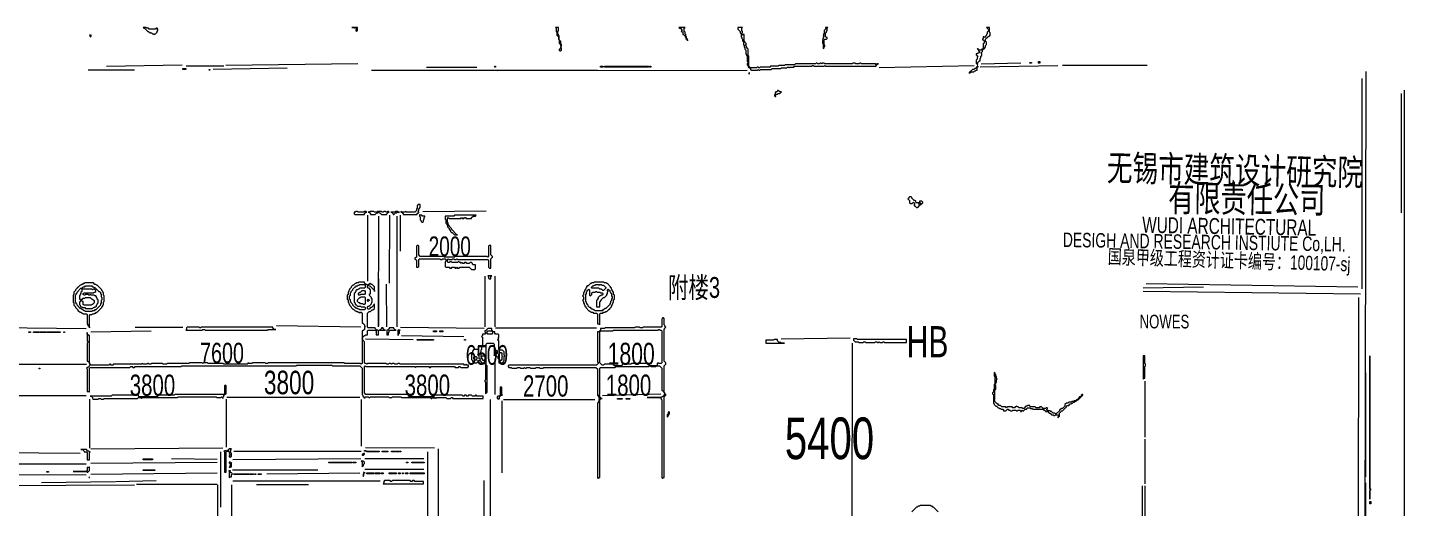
# Model space of a CAD drawing. Extents: x 20 to 3943, y 20 to 2783.
# Drawn here: x 2125 to 3898, y 2164 to 2783 of the extents above; entities that cross this region are included whole.
import ezdxf

# ---------------------------------------------------------------- set-up
doc = ezdxf.new("R2010")
doc.units = 0
for name, color, linetype, lineweight in [('OCR_TEXT', 6, 'Continuous', 0), ('TRACE_CURVE', 6, 'Continuous', 0), ('TRACE_STRAIGHT', 5, 'Continuous', 0), ('TRACE_TEXT_SYMBOL', 6, 'Continuous', 0)]:
    doc.layers.add(name, color=color, linetype=linetype, lineweight=lineweight)
doc.styles.add('wqy-unicode', font='wqy-unicode.lff')

msp = doc.modelspace()

# ---------------------------------------------------------------- linework, layer by layer
at = {"layer": 'TRACE_CURVE', "color": 6}
for points in [[(2552, 2455), (2551, 2454), (2549, 2454), (2548, 2453), (2547, 2453), (2545, 2451), (2544, 2451), (2542, 2449), (2542, 2448), (2540, 2446), (2540, 2445), (2539, 2444), (2539, 2443), (2538, 2442), (2538, 2439), (2537, 2438), (2537, 2433), (2538, 2432), (2538, 2429), (2539, 2428), (2539, 2427), (2540, 2426), (2540, 2425), (2542, 2423), (2542, 2422), (2544, 2420), (2545, 2420), (2547, 2418), (2548, 2418), (2549, 2417), (2550, 2417), (2551, 2416), (2552, 2416), (2553, 2415), (2554, 2416), (2555, 2416), (2556, 2415), (2556, 2402), (2557, 2402), (2559, 2400), (2559, 2398), (2560, 2397), (2559, 2396), (2559, 2394), (2557, 2392), (2556, 2392), (2556, 2350), (2555, 2349), (2554, 2350), (2534, 2350), (2533, 2351), (2435, 2351), (2434, 2350), (2432, 2350), (2431, 2351), (2415, 2351), (2414, 2350), (2410, 2350), (2409, 2351), (2409, 2350), (2408, 2349), (2378, 2349), (2377, 2350), (2358, 2350)], [(2583, 2396), (2581, 2396), (2581, 2395), (2579, 2393), (2578, 2393), (2577, 2392), (2576, 2393), (2575, 2393), (2573, 2395), (2573, 2396), (2564, 2396), (2563, 2397), (2563, 2415), (2565, 2417), (2567, 2417), (2569, 2419), (2570, 2419), (2572, 2421), (2572, 2427), (2571, 2426), (2571, 2425), (2568, 2422), (2567, 2422), (2565, 2420), (2564, 2420), (2563, 2421), (2563, 2423), (2564, 2424), (2565, 2424), (2568, 2427), (2568, 2428), (2569, 2429), (2569, 2433), (2568, 2434), (2568, 2435), (2565, 2438), (2567, 2440), (2567, 2445), (2565, 2447), (2564, 2447), (2563, 2448), (2563, 2450), (2564, 2451), (2565, 2450), (2566, 2450), (2572, 2444), (2572, 2443), (2572, 2449), (2569, 2452), (2568, 2452), (2567, 2453), (2566, 2453), (2565, 2452), (2564, 2452), (2563, 2451), (2562, 2452), (2561, 2452), (2559, 2454), (2559, 2455), (2552, 2455)], [(2559, 2346), (2560, 2347), (2561, 2346), (2624, 2346), (2625, 2345), (2626, 2346), (2642, 2346), (2643, 2345), (2644, 2345), (2645, 2346), (2675, 2346), (2676, 2345), (2680, 2345), (2681, 2346), (2682, 2346), (2683, 2345), (2692, 2345), (2693, 2346), (2693, 2348), (2691, 2348), (2690, 2349), (2689, 2348), (2688, 2348), (2687, 2349), (2605, 2349), (2604, 2350), (2602, 2350), (2601, 2349), (2598, 2349), (2597, 2350), (2595, 2350), (2594, 2349), (2593, 2350), (2591, 2350), (2590, 2349), (2588, 2349), (2587, 2350), (2563, 2350), (2562, 2349), (2561, 2350), (2560, 2350), (2559, 2351), (2559, 2378), (2557, 2380), (2557, 2381), (2556, 2382), (2557, 2383), (2557, 2384), (2559, 2386), (2560, 2386), (2561, 2387), (2563, 2387), (2563, 2392), (2564, 2393), (2573, 2393), (2574, 2392), (2574, 2387), (2577, 2387), (2577, 2392), (2578, 2393), (2586, 2393), (2585, 2393), (2583, 2395), (2583, 2396)], [(2943, 2409), (2943, 2408), (2942, 2407), (2942, 2398), (2941, 2397), (2918, 2397), (2917, 2396), (2914, 2396), (2913, 2397), (2908, 2397), (2907, 2396), (2869, 2396), (2868, 2395), (2863, 2395), (2863, 2393), (2861, 2391), (2859, 2391), (2859, 2352), (2860, 2351), (2860, 2350), (2858, 2348), (2745, 2348), (2744, 2347), (2744, 2346), (2745, 2345), (2748, 2345), (2749, 2344), (2755, 2344), (2756, 2345), (2759, 2345), (2760, 2344), (2764, 2344), (2765, 2345), (2766, 2344), (2767, 2344), (2768, 2345), (2772, 2345), (2773, 2344), (2779, 2344), (2780, 2345), (2784, 2345), (2785, 2344), (2789, 2344), (2790, 2345), (2857, 2345), (2859, 2343), (2859, 2309), (2861, 2307), (2861, 2305), (2862, 2304), (2861, 2303), (2861, 2301), (2859, 2299), (2859, 2203), (2860, 2202), (2861, 2203), (2862, 2203), (2862, 2303), (2864, 2305), (2865, 2305), (2864, 2305), (2862, 2307), (2862, 2308), (2861, 2309)], [(2861, 2309), (2862, 2310), (2862, 2344), (2863, 2345), (2882, 2345), (2883, 2346), (2925, 2346), (2926, 2347), (2927, 2347), (2928, 2346), (2934, 2346), (2935, 2347), (2939, 2347), (2942, 2344), (2942, 2315), (2943, 2315), (2945, 2313), (2945, 2312), (2946, 2311), (2945, 2310), (2945, 2309), (2943, 2307), (2942, 2307), (2941, 2306), (2923, 2306), (2940, 2306), (2941, 2305), (2941, 2304), (2942, 2303), (2942, 2203), (2943, 2202), (2944, 2203), (2945, 2203), (2945, 2307), (2947, 2309), (2947, 2310), (2945, 2312), (2945, 2347), (2947, 2349), (2947, 2351), (2945, 2353), (2945, 2394), (2946, 2395), (2946, 2396), (2947, 2397), (2946, 2398), (2946, 2399), (2945, 2400), (2945, 2408), (2944, 2409), (2943, 2409)], [(2358, 2350), (2357, 2351), (2352, 2351), (2351, 2350), (2350, 2351), (2334, 2351), (2333, 2350), (2305, 2350), (2304, 2349), (2300, 2349), (2299, 2350), (2285, 2350), (2284, 2349), (2282, 2349), (2281, 2350), (2280, 2350), (2279, 2349), (2274, 2349), (2273, 2350), (2272, 2349), (2236, 2349), (2235, 2348), (2233, 2348), (2232, 2349), (2231, 2349), (2230, 2348), (2207, 2348), (2205, 2350), (2205, 2386), (2204, 2386), (2202, 2388), (2202, 2390), (2202, 2379), (2203, 2378), (2203, 2377), (2202, 2376), (2202, 2353), (2203, 2353), (2205, 2351), (2205, 2350), (2206, 2349), (2205, 2348), (2205, 2347), (2203, 2345), (2202, 2345), (2201, 2344), (2202, 2343), (2202, 2314), (2204, 2314), (2205, 2313), (2205, 2344), (2206, 2345), (2257, 2345), (2258, 2346), (2260, 2346), (2261, 2345), (2263, 2345), (2264, 2346), (2323, 2346), (2324, 2347), (2471, 2347), (2472, 2348), (2517, 2348), (2518, 2347)], [(2518, 2347), (2553, 2347), (2556, 2344), (2556, 2310), (2557, 2309), (2557, 2308), (2559, 2306), (2559, 2305), (2559, 2306), (2560, 2307), (2564, 2307), (2565, 2306), (2566, 2306), (2567, 2307), (2571, 2307), (2572, 2306), (2573, 2307), (2590, 2307), (2591, 2306), (2594, 2306), (2595, 2307), (2606, 2307), (2607, 2306), (2644, 2306), (2645, 2305), (2646, 2305), (2647, 2306), (2648, 2306), (2649, 2305), (2650, 2306), (2651, 2305), (2652, 2306), (2664, 2306), (2665, 2305), (2670, 2305), (2671, 2306), (2672, 2306), (2673, 2305), (2712, 2305), (2712, 2308), (2704, 2308), (2703, 2309), (2702, 2309), (2701, 2308), (2698, 2308), (2697, 2309), (2693, 2309), (2692, 2308), (2691, 2308), (2690, 2309), (2688, 2309), (2687, 2308), (2686, 2308), (2685, 2309), (2649, 2309), (2649, 2308), (2648, 2307), (2617, 2307), (2616, 2308), (2616, 2309), (2615, 2310), (2561, 2310), (2559, 2312), (2559, 2346)]]:
    msp.add_lwpolyline(points, dxfattribs=at)
for points in [[(2552, 2451), (2553, 2452), (2559, 2452), (2560, 2451), (2560, 2448), (2559, 2447), (2553, 2447), (2552, 2446), (2551, 2446), (2550, 2445), (2549, 2445), (2548, 2444), (2548, 2443), (2547, 2442), (2547, 2441), (2546, 2440), (2546, 2429), (2547, 2428), (2547, 2426), (2548, 2426), (2550, 2424), (2554, 2424), (2555, 2423), (2559, 2423), (2560, 2422), (2560, 2420), (2559, 2419), (2553, 2419), (2552, 2420), (2551, 2420), (2550, 2421), (2549, 2421), (2548, 2422), (2547, 2422), (2544, 2425), (2544, 2426), (2542, 2428), (2542, 2429), (2541, 2430), (2541, 2432), (2540, 2433), (2540, 2437), (2541, 2438), (2541, 2441), (2542, 2442), (2542, 2443), (2544, 2445), (2544, 2446), (2547, 2449), (2548, 2449), (2549, 2450), (2550, 2450), (2551, 2451)], [(2554, 2435), (2555, 2436), (2559, 2436), (2560, 2435), (2560, 2427), (2559, 2426), (2558, 2426), (2557, 2427), (2554, 2427), (2553, 2428), (2552, 2428), (2550, 2430), (2550, 2432), (2553, 2435)], [(2556, 2444), (2559, 2444), (2560, 2443), (2560, 2440), (2559, 2439), (2554, 2439), (2553, 2438), (2552, 2438), (2551, 2439), (2552, 2440), (2552, 2441), (2553, 2442), (2554, 2442)], [(2563, 2432), (2564, 2433), (2565, 2432), (2565, 2431), (2564, 2430), (2563, 2431)], [(2937, 2393), (2938, 2394), (2939, 2394), (2940, 2393), (2941, 2393), (2942, 2392), (2942, 2351), (2941, 2350), (2938, 2350), (2937, 2351), (2936, 2350), (2936, 2348), (2935, 2347), (2926, 2347), (2925, 2348), (2925, 2350), (2903, 2350), (2902, 2349), (2891, 2349), (2891, 2348), (2890, 2347), (2881, 2347), (2880, 2348), (2880, 2349), (2868, 2349), (2867, 2348), (2865, 2348), (2862, 2351), (2862, 2391), (2863, 2392), (2879, 2392), (2880, 2393)], [(3854, 2360), (3854, 2175), (3854, 2186), (3855, 2187), (3855, 2188), (3854, 2189)]]:
    msp.add_lwpolyline(points, close=True, dxfattribs=at)
at = {"layer": 'TRACE_STRAIGHT', "color": 5}
for p, q in [((2226.838, 2733.316), (2324.395, 2734.984)), ((2329.362, 2733.828), (2378.132, 2733.542)), ((2364.363, 2729.362), (2459.379, 2730.873)), ((2380.614, 2734.48), (2550.602, 2736.658)), ((2639, 2732), (2704, 2732)), ((3221.843, 2731.511), (3344.394, 2733.927)), ((3351.874, 2732.434), (3451.87, 2733.969)), ((3353.087, 2736.234), (3404.437, 2737.663)), ((3458.124, 2734.36), (3566.875, 2734.413)), ((2203.125, 2728.637), (2263.125, 2728.61)), ((2568, 2728), (2859, 2728)), ((2730.625, 2727.791), (3051.875, 2727.86)), ((3843.322, 2717.375), (3843.353, 2446.125)), ((3845.185, 856.123), (3848.984, 2726.126)), ((3894, 2698), (3894, 2544)), ((3898.248, 2074.874), (3898.383, 2702.375)), ((3898, 2607), (3898, 2379)), ((2563.304, 2456.125), (2563.318, 2541.125)), ((2577.358, 2397.375), (2577.383, 2539.875)), ((2591.138, 2453.615), (2591.628, 2541.119)), ((2601.162, 2397.376), (2601.356, 2539.877)), ((2605.276, 2494.871), (2605.492, 2541.12)), ((2634.333, 2545.793), (2715.648, 2546.803)), ((2577, 2459), (2577, 2398)), ((2587.131, 2452.381), (2587.348, 2397.372)), ((2714.249, 2462.375), (2714.252, 2397.375)), ((2727.369, 2397.375), (2727.387, 2462.376)), ((3561.85, 2447.7), (3639.39, 2448.909)), ((3565.633, 2452.905), (3838.131, 2449.014)), ((3561.869, 2443.137), (3841.876, 2439.959)), ((3839.275, 1813.625), (3839.423, 2434.875)), ((2085.588, 2396.57), (2200.644, 2395.288)), ((2264, 2397), (2325, 2397)), ((2445.629, 2398.889), (2554.41, 2397.32)), ((2605.634, 2396.885), (2713.134, 2395.597)), ((2728, 2396), (2858, 2396)), ((2206.862, 2390.704), (2284.402, 2391.935)), ((2560.598, 2381.757), (2621.872, 2380.883)), ((2606.851, 2385.969), (2686.892, 2384.606)), ((3095.58, 2381.689), (3184.403, 2382.994)), ((3187.285, 2132.374), (3187.415, 2376.125)), ((2108, 2349), (2201, 2349)), ((2727.323, 2309.871), (2727.43, 2356.124)), ((3564.575, 2254.874), (3564.643, 2327.377)), ((3848, 2338), (3848, 2204)), ((2101.875, 2308.635), (2200.625, 2308.608)), ((2381.875, 2306.514), (2553.125, 2306.571)), ((2865.59, 2308.699), (2940.603, 2310.697)), ((2205, 2304), (2205, 2241)), ((2381, 2304), (2381, 2242)), ((2555.316, 2243.623), (2555.445, 2303.628)), ((2721.342, 2146.125), (2721.342, 2303.625)), ((2736, 2302), (2736, 2209)), ((2738.124, 2303.709), (2855.625, 2303.673)), ((3564.415, 2194.871), (3564.574, 2252.381)), ((2073.109, 2235.37), (2193.131, 2234.422)), ((2206.865, 2239.862), (2376.865, 2241.159)), ((2374.3, 2164.875), (2374.3, 2236.125)), ((2391, 2237), (2555, 2237)), ((2560.622, 2241.756), (2649.383, 2241.273)), ((2640.443, 2236.125), (2640.461, 2117.375)), ((2654.373, 2114.874), (2654.429, 2239.876)), ((2089.374, 2220.633), (2200.627, 2220.751)), ((2206.871, 2221.583), (2369.381, 2222.898)), ((2310.607, 2227.765), (2369.409, 2226.571)), ((2389.364, 2226.314), (2554.373, 2227.594)), ((2559.375, 2227.561), (2635.625, 2227.548)), ((2073.12, 2206.778), (2200.623, 2206.463)), ((2206.874, 2207.509), (2369.383, 2208.993)), ((2239, 2198), (2291, 2199)), ((2389, 2213), (2499, 2213)), ((2433.137, 2207.602), (2553.135, 2208.975)), ((2559.375, 2213.618), (2635.625, 2213.618)), ((2713, 2199), (2713, 2145)), ((2073.131, 2192.502), (2263.132, 2193.526)), ((2143.135, 2196.664), (2238.151, 2197.967)), ((2265.625, 2194.678), (2369.375, 2194.698)), ((2370.182, 2122.372), (2370.46, 2193.63)), ((2388.306, 2122.374), (2388.358, 2193.625)), ((2389.375, 2198.593), (2579.375, 2198.681)), ((2420, 2194), (2487, 2194)), ((3561.171, 2023.625), (3561.194, 2192.375)), ((3564.532, 2111.123), (3564.668, 2192.379)), ((3848, 2196), (3848, 2031))]:
    msp.add_line(p, q, dxfattribs=at)
at = {"layer": 'TRACE_TEXT_SYMBOL', "color": 6}
for points in [[(2205, 2773), (2206, 2772), (2206, 2771), (2207, 2772), (2207, 2773)], [(2274, 2783), (2275, 2782), (2276, 2782), (2280, 2778), (2281, 2778), (2283, 2776), (2285, 2776), (2286, 2775), (2287, 2775), (2288, 2774), (2289, 2775), (2290, 2775), (2292, 2777), (2292, 2778), (2293, 2779), (2293, 2781), (2292, 2782), (2291, 2782), (2290, 2781), (2282, 2781), (2281, 2782), (2279, 2782), (2278, 2783)], [(2543, 2783), (2546, 2783), (2547, 2782), (2548, 2783), (2549, 2782), (2549, 2781), (2548, 2780), (2548, 2779), (2549, 2778), (2550, 2779), (2550, 2783)], [(2805, 2783), (2806, 2782), (2806, 2778), (2807, 2777), (2807, 2773), (2809, 2771), (2809, 2768), (2810, 2767), (2810, 2763), (2811, 2762), (2811, 2761), (2812, 2760), (2812, 2756), (2811, 2755), (2810, 2755), (2810, 2754), (2811, 2753), (2812, 2753), (2813, 2754), (2813, 2756), (2812, 2757), (2812, 2758), (2813, 2759), (2813, 2761), (2812, 2762), (2812, 2765), (2810, 2767), (2810, 2772), (2809, 2773), (2809, 2774), (2808, 2775), (2808, 2778), (2809, 2779), (2809, 2783)], [(2964, 2783), (2965, 2782), (2966, 2782), (2968, 2780), (2968, 2779), (2967, 2778), (2968, 2778), (2969, 2777), (2969, 2774), (2970, 2774), (2972, 2772), (2972, 2771), (2973, 2770), (2973, 2769), (2975, 2767), (2975, 2766), (2975, 2768), (2974, 2769), (2974, 2771), (2973, 2772), (2973, 2774), (2972, 2775), (2972, 2777), (2971, 2778), (2971, 2782), (2972, 2783)], [(3153, 2783), (3153, 2781), (3151, 2779), (3151, 2775), (3150, 2774), (3151, 2773), (3150, 2772), (3151, 2771), (3150, 2770), (3150, 2769), (3149, 2768), (3150, 2767), (3149, 2766), (3149, 2763), (3150, 2762), (3150, 2756), (3151, 2757), (3151, 2758), (3152, 2759), (3152, 2760), (3151, 2761), (3151, 2767), (3152, 2768), (3154, 2768), (3155, 2769), (3155, 2770), (3154, 2770), (3153, 2771), (3153, 2776), (3154, 2777), (3154, 2778), (3155, 2779), (3155, 2782), (3156, 2783)], [(2727, 2733), (2728, 2733), (2728, 2732), (2727, 2732)], [(2863, 2733), (2866, 2733), (2866, 2732), (2863, 2732)], [(2868, 2733), (2925, 2733), (2925, 2732), (2868, 2732)], [(2926, 2733), (2928, 2733), (2928, 2732), (2926, 2732)], [(3347, 2731), (3346, 2730), (3345, 2730), (3344, 2729), (3342, 2729), (3338, 2725), (3338, 2724), (3339, 2725), (3340, 2725), (3341, 2726), (3344, 2726), (3345, 2727), (3346, 2727), (3347, 2728), (3348, 2728), (3348, 2731)], [(3348, 2733), (3349, 2733), (3349, 2732), (3348, 2732)], [(3416, 2738), (3418, 2738), (3418, 2737), (3416, 2737)], [(3427, 2739), (3429, 2739), (3429, 2737), (3427, 2737)], [(2325, 2730), (2329, 2730), (2329, 2729), (2325, 2729)], [(2359, 2729), (2360, 2729), (2360, 2728), (2359, 2728)], [(3055, 2725), (3054, 2724), (3054, 2723), (3055, 2724)], [(3091, 2702), (3091, 2701), (3090, 2700), (3089, 2700), (3088, 2699), (3088, 2697), (3087, 2696), (3087, 2695), (3088, 2694), (3089, 2694), (3089, 2695), (3088, 2696), (3089, 2697), (3091, 2697), (3092, 2698), (3094, 2698), (3096, 2700), (3094, 2700), (3092, 2702)], [(2628, 2555), (2628, 2554), (2627, 2553), (2627, 2550), (2626, 2549), (2626, 2547), (2624, 2545), (2613, 2545), (2612, 2546), (2611, 2545), (2607, 2545), (2606, 2546), (2606, 2545), (2607, 2545), (2609, 2543), (2609, 2542), (2627, 2542), (2627, 2543), (2628, 2544), (2629, 2544), (2629, 2545), (2628, 2546), (2629, 2547), (2629, 2549), (2631, 2551), (2631, 2555)], [(3261, 2565), (3260, 2564), (3260, 2563), (3259, 2562), (3261, 2560), (3261, 2557), (3262, 2556), (3264, 2556), (3266, 2558), (3268, 2556), (3267, 2555), (3267, 2553), (3268, 2553), (3270, 2551), (3271, 2551), (3272, 2552), (3273, 2552), (3273, 2553), (3275, 2555), (3276, 2555), (3278, 2557), (3278, 2558), (3277, 2559), (3274, 2559), (3274, 2558), (3273, 2557), (3270, 2557), (3269, 2558), (3269, 2559), (3268, 2560), (3267, 2560), (3264, 2563), (3264, 2564), (3263, 2565)], [(3273, 2557), (3274, 2558), (3275, 2557), (3275, 2556), (3274, 2555), (3273, 2556)], [(2548, 2546), (2547, 2545), (2546, 2545), (2546, 2543), (2547, 2542), (2559, 2542), (2559, 2543), (2561, 2545), (2562, 2545), (2561, 2546), (2559, 2546), (2558, 2545), (2551, 2545), (2550, 2546)], [(2566, 2546), (2565, 2545), (2564, 2545), (2565, 2545), (2567, 2543), (2567, 2542), (2573, 2542), (2575, 2544), (2576, 2544), (2577, 2545), (2578, 2544), (2579, 2544), (2581, 2542), (2588, 2542), (2588, 2543), (2590, 2545), (2591, 2545), (2590, 2546), (2589, 2546), (2588, 2545), (2587, 2545), (2586, 2546), (2584, 2546), (2583, 2545), (2582, 2545), (2581, 2546), (2576, 2546), (2575, 2545), (2572, 2545), (2571, 2546)], [(2599, 2546), (2598, 2545), (2593, 2545), (2594, 2545), (2596, 2543), (2596, 2542), (2597, 2542), (2599, 2544), (2600, 2544), (2601, 2545), (2602, 2544), (2603, 2545), (2604, 2545), (2603, 2545), (2602, 2546)], [(2630, 2542), (2630, 2540), (2631, 2539), (2631, 2535), (2632, 2534), (2632, 2533), (2633, 2532), (2634, 2532), (2635, 2533), (2635, 2535), (2636, 2536), (2636, 2538), (2637, 2539), (2637, 2540), (2634, 2540), (2633, 2541), (2631, 2541)], [(2675, 2541), (2674, 2540), (2663, 2540), (2663, 2536), (2664, 2535), (2664, 2531), (2665, 2530), (2665, 2529), (2666, 2528), (2666, 2526), (2668, 2524), (2668, 2523), (2670, 2521), (2670, 2520), (2671, 2519), (2672, 2519), (2675, 2516), (2679, 2516), (2678, 2516), (2671, 2523), (2671, 2524), (2668, 2527), (2668, 2528), (2667, 2529), (2667, 2531), (2666, 2532), (2666, 2537), (2667, 2538), (2668, 2537), (2683, 2537), (2684, 2538), (2685, 2537), (2687, 2537), (2688, 2538), (2689, 2538), (2690, 2537), (2697, 2537), (2697, 2538), (2699, 2540), (2702, 2540), (2703, 2541)], [(2199, 2454), (2198, 2453), (2197, 2453), (2196, 2452), (2195, 2452), (2194, 2451), (2193, 2451), (2190, 2448), (2189, 2448), (2189, 2447), (2187, 2445), (2187, 2444), (2185, 2442), (2185, 2439), (2184, 2438), (2184, 2429), (2185, 2428), (2185, 2425), (2187, 2423), (2187, 2422), (2190, 2419), (2190, 2418), (2191, 2418), (2193, 2416), (2194, 2416), (2195, 2415), (2196, 2415), (2197, 2414), (2201, 2414), (2202, 2413), (2202, 2401), (2203, 2400), (2203, 2399), (2205, 2397), (2205, 2396), (2205, 2412), (2206, 2413), (2208, 2413), (2209, 2414), (2211, 2414), (2212, 2415), (2213, 2415), (2214, 2416), (2215, 2416), (2221, 2422), (2221, 2423), (2222, 2424), (2222, 2425), (2223, 2426), (2223, 2429), (2224, 2430), (2224, 2437), (2223, 2438), (2223, 2441), (2222, 2442), (2222, 2443), (2221, 2444), (2221, 2445), (2215, 2451), (2214, 2451), (2213, 2452), (2212, 2452), (2210, 2454)], [(2718, 2463), (2719, 2462), (2719, 2460), (2720, 2459), (2722, 2459), (2722, 2462), (2723, 2463)], [(2856, 2451), (2857, 2452), (2860, 2452), (2861, 2451), (2862, 2452), (2864, 2452), (2865, 2451), (2867, 2451), (2870, 2448), (2870, 2447), (2867, 2444), (2866, 2444), (2864, 2446), (2862, 2446), (2861, 2447), (2852, 2447), (2851, 2448), (2853, 2450), (2854, 2450), (2855, 2451)], [(2199, 2434), (2200, 2435), (2206, 2435), (2208, 2433), (2209, 2433), (2211, 2431), (2211, 2428), (2209, 2426), (2208, 2426), (2207, 2425), (2198, 2425), (2197, 2426), (2197, 2430), (2196, 2430), (2194, 2432), (2195, 2433), (2196, 2433), (2197, 2434)], [(2331, 2397), (2330, 2396), (2330, 2394), (2329, 2393), (2350, 2393), (2351, 2394), (2353, 2394), (2354, 2393), (2434, 2393), (2435, 2394), (2445, 2394), (2443, 2394), (2441, 2396), (2441, 2397), (2349, 2397), (2348, 2396), (2347, 2396), (2346, 2397)], [(2591, 2396), (2591, 2395), (2589, 2393), (2588, 2393), (2588, 2387), (2590, 2387), (2590, 2390), (2591, 2391), (2591, 2392), (2592, 2393), (2600, 2393), (2599, 2393), (2597, 2395), (2597, 2396)], [(2127, 2391), (2129, 2391), (2129, 2390), (2127, 2390)], [(2133, 2391), (2140, 2391), (2140, 2390), (2133, 2390)], [(2141, 2391), (2149, 2391), (2149, 2390), (2141, 2390)], [(2150, 2391), (2167, 2391), (2167, 2390), (2150, 2390)], [(2172, 2391), (2173, 2391), (2173, 2390), (2172, 2390)], [(2602, 2393), (2602, 2386), (2603, 2387), (2603, 2388), (2604, 2389), (2604, 2392), (2605, 2393)], [(2627, 2381), (2648, 2381), (2648, 2380), (2627, 2380)], [(2648, 2392), (2652, 2392), (2652, 2391), (2648, 2391)], [(2656, 2392), (2660, 2392), (2660, 2391), (2656, 2391)], [(2688, 2381), (2689, 2381), (2689, 2380), (2688, 2380)], [(2717, 2391), (2718, 2392), (2723, 2392), (2724, 2391), (2724, 2389), (2723, 2388), (2718, 2388), (2717, 2389)], [(3087, 2381), (3086, 2380), (3076, 2380), (3076, 2376), (3100, 2376), (3096, 2376), (3095, 2377), (3093, 2377), (3091, 2379), (3091, 2381)], [(3189, 2382), (3189, 2380), (3191, 2378), (3195, 2378), (3196, 2377), (3201, 2377), (3202, 2378), (3204, 2378), (3205, 2377), (3216, 2377), (3217, 2378), (3219, 2378), (3220, 2377), (3221, 2377), (3222, 2378), (3223, 2377), (3226, 2377), (3227, 2378), (3228, 2378), (3229, 2377), (3257, 2377), (3257, 2381), (3194, 2381), (3193, 2382)], [(2700, 2358), (2701, 2359), (2703, 2359), (2704, 2358), (2704, 2356), (2702, 2354), (2700, 2356)], [(2710, 2359), (2711, 2360), (2714, 2360), (2715, 2359), (2715, 2356), (2713, 2354), (2712, 2354), (2711, 2355), (2711, 2356), (2710, 2357)], [(2728, 2366), (2729, 2367), (2730, 2366), (2730, 2363), (2729, 2362), (2728, 2363)], [(2733, 2363), (2734, 2364), (2735, 2364), (2736, 2363), (2736, 2360), (2737, 2359), (2736, 2358), (2736, 2355), (2735, 2354), (2734, 2354), (2733, 2355), (2733, 2358), (2732, 2359), (2732, 2360), (2733, 2361)], [(3562, 2360), (3562, 2330), (3563, 2331), (3564, 2331), (3564, 2346), (3565, 2347), (3565, 2349), (3564, 2350), (3564, 2360)], [(2140, 2344), (2141, 2344), (2141, 2343), (2140, 2343)], [(2380, 2322), (2379, 2321), (2379, 2311), (2378, 2310), (2315, 2310), (2314, 2309), (2293, 2309), (2293, 2308), (2292, 2307), (2269, 2307), (2268, 2308), (2268, 2309), (2234, 2309), (2233, 2308), (2206, 2308), (2207, 2308), (2209, 2306), (2209, 2305), (2210, 2304), (2216, 2304), (2217, 2305), (2219, 2305), (2220, 2304), (2223, 2304), (2224, 2305), (2267, 2305), (2268, 2306), (2271, 2306), (2272, 2305), (2273, 2306), (2318, 2306), (2319, 2307), (2368, 2307), (2369, 2306), (2374, 2306), (2375, 2307), (2377, 2305), (2377, 2307), (2378, 2308), (2378, 2309), (2380, 2311), (2381, 2311), (2381, 2321)], [(2735, 2320), (2734, 2319), (2734, 2309), (2733, 2308), (2731, 2308), (2730, 2307), (2730, 2305), (2731, 2305), (2732, 2304), (2733, 2305), (2733, 2307), (2735, 2309), (2737, 2309), (2736, 2310), (2736, 2319)], [(2885, 2305), (2891, 2305), (2891, 2304), (2885, 2304)], [(2896, 2305), (2901, 2305), (2901, 2304), (2896, 2304)], [(2951, 2288), (2950, 2287), (2950, 2285), (2949, 2284), (2949, 2281), (2950, 2282), (2950, 2283), (2952, 2285), (2952, 2287)], [(2194, 2239), (2196, 2239), (2198, 2237), (2198, 2236), (2201, 2236), (2202, 2235), (2202, 2226), (2205, 2226), (2205, 2235), (2206, 2236), (2205, 2236), (2204, 2237), (2203, 2237), (2201, 2239)], [(2385, 2240), (2383, 2238), (2382, 2238), (2381, 2237), (2380, 2238), (2379, 2237), (2378, 2237), (2379, 2236), (2379, 2210), (2381, 2210), (2381, 2236), (2382, 2237), (2384, 2237), (2385, 2236), (2385, 2234), (2386, 2233), (2386, 2232), (2385, 2231), (2385, 2230), (2386, 2229), (2387, 2230), (2388, 2230), (2388, 2234), (2387, 2235), (2387, 2236), (2386, 2237), (2387, 2238), (2387, 2239), (2388, 2240)], [(2559, 2238), (2561, 2238), (2561, 2237), (2559, 2237)], [(2562, 2237), (2578, 2237), (2578, 2236), (2562, 2236)], [(2582, 2237), (2589, 2237), (2589, 2236), (2582, 2236)], [(2594, 2237), (2598, 2237), (2598, 2236), (2594, 2236)], [(2599, 2237), (2604, 2237), (2604, 2236), (2599, 2236)], [(2605, 2237), (2606, 2237), (2606, 2236), (2605, 2236)], [(2205, 2217), (2204, 2216), (2202, 2216), (2202, 2212), (2201, 2211), (2184, 2211), (2201, 2211), (2202, 2210), (2203, 2210), (2205, 2212)], [(2274, 2227), (2286, 2227), (2286, 2226), (2274, 2226)], [(2385, 2223), (2385, 2222), (2386, 2221), (2386, 2218), (2385, 2217), (2386, 2216), (2387, 2217), (2388, 2217), (2388, 2222), (2387, 2222), (2386, 2223)], [(2513, 2223), (2543, 2223), (2543, 2222), (2513, 2222)], [(2544, 2223), (2548, 2223), (2548, 2222), (2544, 2222)], [(2555, 2224), (2556, 2223), (2556, 2217), (2557, 2218), (2558, 2218), (2558, 2220), (2559, 2221), (2559, 2223), (2558, 2224)], [(2558, 2234), (2557, 2233), (2556, 2233), (2556, 2232), (2558, 2232), (2559, 2233), (2559, 2234)], [(2613, 2223), (2615, 2223), (2615, 2222), (2613, 2222)], [(2620, 2223), (2636, 2223), (2636, 2222), (2620, 2222)], [(2150, 2211), (2152, 2211), (2152, 2210), (2150, 2210)], [(2205, 2204), (2204, 2203), (2205, 2203)], [(2274, 2213), (2289, 2213), (2289, 2212), (2274, 2212)], [(2385, 2212), (2386, 2212), (2386, 2211), (2385, 2211)], [(2386, 2210), (2385, 2209), (2385, 2203), (2386, 2204), (2388, 2204), (2388, 2207), (2389, 2208), (2388, 2209), (2387, 2209)], [(2391, 2208), (2411, 2208), (2411, 2207), (2391, 2207)], [(2412, 2208), (2416, 2208), (2416, 2207), (2412, 2207)], [(2418, 2208), (2419, 2208), (2419, 2207), (2418, 2207)], [(2422, 2208), (2426, 2208), (2426, 2207), (2422, 2207)], [(2558, 2210), (2559, 2209), (2558, 2208), (2558, 2206), (2557, 2205), (2558, 2205), (2558, 2208), (2559, 2209), (2560, 2209), (2559, 2209)], [(2562, 2209), (2571, 2209), (2571, 2208), (2562, 2208)], [(2573, 2209), (2579, 2209), (2579, 2208), (2573, 2208)], [(2581, 2209), (2583, 2209), (2583, 2208), (2581, 2208)], [(2585, 2199), (2584, 2198), (2584, 2196), (2583, 2195), (2635, 2195), (2635, 2198), (2624, 2198), (2623, 2199), (2621, 2199), (2620, 2198), (2619, 2198), (2618, 2199), (2595, 2199), (2594, 2198), (2593, 2198), (2592, 2199)], [(2591, 2209), (2596, 2209), (2596, 2208), (2591, 2208)], [(2597, 2209), (2600, 2209), (2600, 2208), (2597, 2208)], [(2603, 2209), (2605, 2209), (2605, 2208), (2603, 2208)], [(2608, 2209), (2609, 2209), (2609, 2208), (2608, 2208)], [(2612, 2209), (2615, 2209), (2615, 2208), (2612, 2208)], [(2618, 2209), (2636, 2209), (2636, 2208), (2618, 2208)], [(3854, 2172), (3855, 2172), (3855, 2169), (3854, 2169)]]:
    msp.add_lwpolyline(points, close=True, dxfattribs=at)
for points in [[(3040, 2783), (3040, 2781), (3043, 2778), (3043, 2776), (3044, 2775), (3044, 2771), (3045, 2770), (3045, 2769), (3046, 2768), (3046, 2766), (3047, 2765), (3047, 2761), (3048, 2760), (3048, 2758), (3049, 2757), (3049, 2755), (3050, 2754), (3050, 2749), (3051, 2748), (3051, 2747), (3052, 2746), (3052, 2739), (3053, 2738), (3053, 2737), (3052, 2736), (3052, 2735), (3053, 2734), (3053, 2732), (3054, 2732), (3056, 2730), (3056, 2729), (3057, 2728), (3065, 2728), (3066, 2729), (3067, 2728), (3068, 2728), (3069, 2729), (3083, 2729), (3084, 2730), (3095, 2730), (3096, 2731), (3103, 2731), (3104, 2732), (3105, 2732), (3106, 2731), (3107, 2732), (3112, 2732), (3113, 2733), (3135, 2733), (3136, 2734), (3137, 2734), (3138, 2733), (3151, 2733), (3152, 2734), (3153, 2733), (3218, 2733), (3218, 2734), (3220, 2736), (3221, 2736), (3219, 2736), (3218, 2735), (3217, 2736), (3199, 2736), (3198, 2737)], [(3198, 2737), (3197, 2737), (3196, 2736), (3192, 2736), (3191, 2737), (3188, 2737), (3187, 2736), (3152, 2736), (3151, 2737), (3149, 2737), (3148, 2736), (3147, 2737), (3146, 2737), (3145, 2736), (3143, 2736), (3142, 2737), (3141, 2737), (3140, 2736), (3114, 2736), (3113, 2735), (3101, 2735), (3100, 2734), (3093, 2734), (3092, 2733), (3082, 2733), (3081, 2732), (3069, 2732), (3068, 2731), (3067, 2731), (3066, 2732), (3065, 2732), (3064, 2731), (3056, 2731), (3054, 2733), (3054, 2746), (3053, 2747), (3053, 2755), (3052, 2756), (3052, 2757), (3051, 2758), (3051, 2759), (3050, 2760), (3050, 2761), (3051, 2762), (3049, 2764), (3049, 2765), (3048, 2766), (3048, 2774), (3047, 2774), (3046, 2773), (3045, 2774), (3045, 2775), (3046, 2776), (3046, 2778), (3045, 2779), (3045, 2782), (3046, 2783), (3040, 2783)], [(3360, 2783), (3363, 2780), (3363, 2779), (3361, 2777), (3361, 2775), (3360, 2774), (3360, 2773), (3359, 2772), (3359, 2771), (3358, 2770), (3357, 2771), (3356, 2771), (3356, 2769), (3355, 2768), (3355, 2767), (3356, 2767), (3357, 2766), (3357, 2763), (3356, 2762), (3356, 2756), (3355, 2755), (3354, 2755), (3353, 2754), (3351, 2754), (3350, 2755), (3349, 2755), (3348, 2756), (3350, 2754), (3350, 2753), (3351, 2752), (3351, 2751), (3350, 2750), (3349, 2750), (3348, 2749), (3347, 2749), (3347, 2748), (3348, 2747), (3348, 2746), (3349, 2745), (3348, 2744), (3348, 2742), (3347, 2741), (3347, 2737), (3348, 2736), (3348, 2735), (3349, 2735), (3348, 2736), (3349, 2737), (3349, 2738), (3351, 2740), (3352, 2740), (3352, 2743), (3353, 2744), (3353, 2746), (3354, 2747), (3354, 2749), (3353, 2750), (3355, 2752), (3355, 2754), (3357, 2756), (3358, 2756), (3358, 2757), (3359, 2758), (3359, 2760)], [(3359, 2760), (3360, 2761), (3360, 2764), (3359, 2765), (3359, 2768), (3361, 2770), (3362, 2770), (3362, 2771), (3363, 2772), (3364, 2772), (3365, 2773), (3365, 2776), (3364, 2777), (3364, 2783), (3360, 2783)], [(2627, 2502), (2626, 2501), (2626, 2487), (2625, 2486), (2624, 2486), (2624, 2485), (2626, 2483), (2626, 2474), (2628, 2474), (2629, 2475), (2629, 2484), (2630, 2485), (2656, 2485), (2657, 2484), (2659, 2484), (2660, 2485), (2663, 2485), (2664, 2484), (2664, 2482), (2663, 2481), (2663, 2475), (2664, 2474), (2668, 2474), (2669, 2473), (2671, 2473), (2672, 2474), (2675, 2474), (2676, 2473), (2677, 2473), (2678, 2474), (2679, 2473), (2681, 2473), (2682, 2474), (2694, 2474), (2697, 2471), (2701, 2471), (2702, 2472), (2702, 2477), (2699, 2477), (2698, 2478), (2698, 2479), (2697, 2480), (2695, 2480), (2694, 2479), (2691, 2479), (2690, 2480), (2688, 2480), (2687, 2479), (2686, 2479), (2685, 2480), (2684, 2479), (2683, 2480), (2682, 2480), (2681, 2481), (2680, 2481), (2679, 2480), (2672, 2480), (2671, 2481), (2669, 2481), (2668, 2480), (2667, 2480), (2666, 2481), (2666, 2484), (2667, 2485)], [(2667, 2485), (2668, 2484), (2672, 2484), (2673, 2485), (2674, 2485), (2675, 2484), (2677, 2484), (2678, 2485), (2679, 2484), (2718, 2484), (2719, 2483), (2719, 2474), (2720, 2473), (2722, 2473), (2722, 2485), (2724, 2487), (2724, 2488), (2722, 2490), (2722, 2502), (2720, 2502), (2719, 2501), (2719, 2488), (2718, 2487), (2717, 2488), (2676, 2488), (2675, 2487), (2662, 2487), (2661, 2488), (2631, 2488), (2629, 2490), (2629, 2501), (2628, 2502), (2627, 2502)], [(2199, 2449), (2200, 2450), (2208, 2450), (2209, 2449), (2210, 2449), (2211, 2448), (2212, 2448), (2217, 2443), (2218, 2443), (2219, 2442), (2219, 2440), (2220, 2439), (2220, 2436), (2221, 2435), (2221, 2432), (2220, 2431), (2220, 2428), (2219, 2427), (2219, 2425), (2213, 2419), (2212, 2419), (2211, 2418), (2209, 2418), (2208, 2417), (2200, 2417), (2199, 2418), (2198, 2418), (2197, 2419), (2196, 2419), (2194, 2421), (2193, 2421), (2189, 2425), (2189, 2426), (2188, 2427), (2188, 2428), (2187, 2429), (2187, 2438), (2188, 2439), (2188, 2440), (2189, 2441), (2189, 2442), (2194, 2447), (2195, 2447), (2196, 2446), (2195, 2445), (2195, 2443), (2194, 2442), (2194, 2440), (2193, 2439), (2193, 2438), (2192, 2437), (2192, 2433), (2193, 2433), (2194, 2432), (2194, 2431), (2192, 2429), (2192, 2426), (2193, 2425), (2193, 2424), (2194, 2423), (2195, 2423), (2196, 2422), (2199, 2422), (2200, 2421)], [(2200, 2421), (2209, 2421), (2210, 2422), (2211, 2422), (2212, 2423), (2213, 2423), (2214, 2424), (2214, 2425), (2215, 2426), (2215, 2427), (2216, 2428), (2216, 2432), (2215, 2433), (2215, 2434), (2214, 2435), (2214, 2436), (2213, 2437), (2212, 2437), (2211, 2438), (2207, 2438), (2206, 2439), (2205, 2438), (2204, 2438), (2203, 2439), (2200, 2439), (2199, 2438), (2198, 2438), (2197, 2439), (2197, 2440), (2198, 2441), (2210, 2441), (2211, 2442), (2212, 2442), (2213, 2443), (2213, 2444), (2211, 2446), (2210, 2446), (2209, 2445), (2208, 2446), (2196, 2446), (2195, 2447), (2197, 2449), (2199, 2449)], [(2855, 2455), (2854, 2454), (2852, 2454), (2851, 2453), (2850, 2453), (2847, 2450), (2846, 2450), (2845, 2449), (2845, 2448), (2844, 2447), (2844, 2446), (2843, 2445), (2843, 2444), (2842, 2443), (2842, 2442), (2841, 2441), (2841, 2438), (2840, 2437), (2841, 2436), (2841, 2432), (2840, 2431), (2841, 2430), (2841, 2428), (2842, 2427), (2842, 2426), (2843, 2425), (2843, 2424), (2844, 2423), (2844, 2422), (2848, 2418), (2849, 2418), (2851, 2416), (2853, 2416), (2854, 2415), (2858, 2415), (2859, 2414), (2859, 2401), (2861, 2401), (2862, 2400), (2862, 2414), (2863, 2415), (2866, 2415), (2867, 2416), (2869, 2416), (2870, 2417), (2871, 2417), (2874, 2420), (2875, 2420), (2875, 2421), (2877, 2423), (2877, 2424), (2878, 2425), (2878, 2426), (2879, 2427), (2879, 2428), (2880, 2429), (2880, 2432), (2881, 2433), (2881, 2438), (2880, 2439), (2880, 2442), (2878, 2444), (2878, 2445), (2877, 2446)], [(2877, 2446), (2877, 2447), (2876, 2448), (2876, 2449), (2872, 2453), (2871, 2453), (2870, 2454), (2868, 2454), (2867, 2455), (2855, 2455)], [(2852, 2420), (2850, 2422), (2849, 2422), (2847, 2424), (2847, 2425), (2846, 2426), (2846, 2427), (2845, 2428), (2845, 2429), (2844, 2430), (2844, 2439), (2845, 2440), (2845, 2442), (2846, 2443), (2846, 2444), (2848, 2446)], [(2848, 2446), (2849, 2445), (2849, 2438), (2850, 2437), (2852, 2439), (2852, 2441), (2853, 2442), (2856, 2442), (2857, 2443), (2858, 2443), (2859, 2442), (2862, 2442), (2863, 2441), (2865, 2441), (2866, 2440), (2866, 2439), (2865, 2438), (2864, 2438), (2863, 2437), (2862, 2437), (2860, 2435), (2860, 2434), (2859, 2433), (2859, 2432), (2858, 2431), (2858, 2423), (2862, 2423), (2862, 2429), (2864, 2431), (2864, 2432), (2867, 2435), (2868, 2435), (2871, 2438), (2871, 2439), (2872, 2440), (2872, 2442), (2873, 2443), (2872, 2444), (2872, 2445), (2873, 2446), (2875, 2444), (2875, 2443), (2876, 2442), (2876, 2441), (2877, 2440), (2877, 2437), (2878, 2436), (2878, 2434), (2877, 2433), (2877, 2431), (2876, 2430), (2876, 2428), (2875, 2427), (2875, 2426), (2870, 2421), (2869, 2421), (2867, 2419), (2866, 2419), (2865, 2418), (2856, 2418), (2855, 2419), (2854, 2419), (2853, 2420), (2852, 2420)], [(2718, 2395), (2715, 2392), (2714, 2392), (2714, 2391), (2715, 2390), (2715, 2389), (2714, 2388), (2711, 2388), (2711, 2386), (2710, 2385), (2711, 2384), (2711, 2373), (2710, 2372), (2710, 2368), (2709, 2367), (2709, 2365), (2708, 2364), (2709, 2363), (2709, 2359), (2710, 2358), (2709, 2357), (2709, 2356), (2708, 2355), (2707, 2356), (2707, 2360), (2705, 2362), (2706, 2363), (2706, 2367), (2705, 2368), (2700, 2368), (2698, 2366), (2698, 2364), (2697, 2363), (2697, 2355), (2698, 2354), (2698, 2353), (2700, 2351), (2704, 2351), (2707, 2354), (2708, 2354), (2709, 2353), (2709, 2352), (2710, 2351), (2713, 2351), (2715, 2349), (2715, 2329), (2714, 2328), (2714, 2327), (2715, 2326), (2715, 2311), (2717, 2313), (2717, 2347), (2716, 2348), (2716, 2375), (2717, 2376), (2725, 2376), (2726, 2375), (2726, 2360), (2727, 2361), (2728, 2360), (2729, 2360), (2731, 2358), (2731, 2357), (2732, 2356)], [(2732, 2356), (2732, 2351), (2733, 2351), (2734, 2350), (2735, 2350), (2736, 2351), (2737, 2351), (2738, 2352), (2738, 2353), (2739, 2354), (2739, 2359), (2740, 2360), (2739, 2361), (2739, 2365), (2737, 2367), (2733, 2367), (2732, 2368), (2732, 2379), (2731, 2380), (2731, 2381), (2732, 2382), (2731, 2383), (2732, 2384), (2732, 2387), (2731, 2388), (2728, 2388), (2727, 2389), (2727, 2391), (2725, 2391), (2723, 2393), (2723, 2395), (2718, 2395)], [(3371, 2339), (3370, 2338), (3370, 2334), (3371, 2333), (3371, 2324), (3370, 2323), (3370, 2317), (3369, 2316), (3369, 2313), (3368, 2312), (3368, 2311), (3369, 2310), (3369, 2299), (3370, 2298), (3370, 2297), (3372, 2295), (3373, 2295), (3375, 2293), (3376, 2293), (3377, 2292), (3378, 2292), (3379, 2291), (3381, 2291), (3382, 2290), (3382, 2289), (3385, 2289), (3387, 2291), (3388, 2291), (3389, 2290), (3390, 2290), (3391, 2289), (3393, 2289), (3394, 2290), (3398, 2290), (3399, 2289), (3400, 2289), (3401, 2290), (3403, 2290), (3404, 2289), (3404, 2288), (3405, 2288), (3405, 2289), (3406, 2290), (3407, 2289), (3407, 2288), (3410, 2291), (3412, 2291), (3412, 2292), (3413, 2293), (3416, 2293), (3417, 2292), (3419, 2292), (3420, 2291), (3433, 2291), (3434, 2290), (3435, 2290), (3436, 2289), (3436, 2288), (3439, 2288), (3441, 2286), (3442, 2286), (3444, 2284), (3446, 2284), (3447, 2283)], [(3439, 2292), (3438, 2293), (3437, 2293), (3436, 2292), (3433, 2292), (3431, 2294), (3429, 2294), (3428, 2293), (3424, 2293), (3423, 2294), (3417, 2294), (3416, 2295), (3416, 2296), (3413, 2296), (3412, 2295), (3411, 2295), (3408, 2292), (3407, 2292), (3406, 2293), (3402, 2293), (3401, 2294), (3400, 2294), (3399, 2295), (3398, 2294), (3397, 2294), (3396, 2293), (3394, 2293), (3393, 2294), (3387, 2294), (3386, 2293), (3385, 2294), (3380, 2294), (3378, 2296), (3376, 2296), (3375, 2297), (3375, 2298), (3374, 2298), (3371, 2301), (3371, 2302), (3370, 2303), (3371, 2304), (3371, 2316), (3372, 2317), (3372, 2321), (3371, 2322), (3371, 2323), (3372, 2324), (3372, 2325), (3373, 2326), (3373, 2329), (3374, 2330), (3373, 2331), (3373, 2333), (3372, 2334), (3372, 2336), (3371, 2337), (3371, 2339)], [(3447, 2283), (3448, 2283), (3449, 2284), (3452, 2284), (3453, 2283), (3453, 2282), (3452, 2281), (3452, 2280), (3454, 2282), (3454, 2286), (3457, 2289), (3458, 2289), (3463, 2294), (3463, 2295), (3464, 2296), (3466, 2296), (3468, 2298), (3469, 2298), (3470, 2299), (3471, 2299), (3472, 2300), (3473, 2300), (3475, 2302), (3476, 2302), (3477, 2303), (3478, 2303), (3484, 2309), (3484, 2310), (3483, 2310), (3482, 2309), (3482, 2308), (3481, 2307), (3480, 2307), (3479, 2306), (3479, 2305), (3477, 2303), (3476, 2303), (3475, 2302), (3473, 2302), (3472, 2301), (3470, 2301), (3469, 2300), (3466, 2300), (3465, 2299), (3463, 2299), (3461, 2297), (3461, 2295), (3458, 2292), (3457, 2292), (3456, 2291), (3455, 2291), (3454, 2290), (3454, 2289), (3450, 2285), (3449, 2285), (3448, 2286), (3446, 2286), (3444, 2288), (3443, 2288), (3442, 2289), (3439, 2289), (3438, 2290), (3438, 2291), (3439, 2292)], [(3298, 2159), (3292, 2165), (3291, 2165), (3290, 2166), (3289, 2166), (3288, 2167), (3275, 2167), (3274, 2166), (3272, 2166), (3271, 2165), (3270, 2165), (3264, 2159)]]:
    msp.add_lwpolyline(points, dxfattribs=at)

# ---------------------------------------------------------------- texts
at = {"layer": 'OCR_TEXT', "color": 6, "style": 'wqy-unicode', "width": 0.72}
for s, height, rotation, p in [('无锡市建筑设计研究院', 33.5692, -1.095388, (3515.034, 2585.661)), ('有限责任公司', 34.3496, -0.709509, (3593.88, 2546.248)), ('WUDI ARCHITECTURAL', 20.5328, -1.009513, (3560.47, 2518.553)), ('DESIGH AND RESEARCH INSTIUTE Co,LH.', 18.65582, -0.934813, (3458.262, 2500.195)), ('国泉甲级工程资计证卡编号：100107-sj', 18.38754, -1.866412, (3516.106, 2478.901))]:
    msp.add_text(s, height=height, rotation=rotation, dxfattribs=at).set_placement(p)
for s, height, p in [('2000', 25.3796, (2641.737, 2488.338)), ('附楼3', 26.8893, (2949.845, 2434.525)), ('NOWES', 17.5705, (3557.377, 2395.234)), ('HB', 40.1786, (3257.361, 2358)), ('7600', 26.3557, (2347.402, 2350.351)), ('1800', 28.308, (2872.266, 2348.377)), ('6500', 25.3796, (2689.501, 2348.338)), ('3800', 30.2603, (2429.582, 2310.403)), ('3800', 27.3319, (2256.799, 2308.364)), ('3800', 27.3319, (2610.799, 2308.364)), ('2700', 27.3319, (2763.223, 2307.364)), ('1800', 27.3319, (2869.912, 2308.364)), ('5400', 53.6876, (3100.421, 2226.716))]:
    msp.add_text(s, height=height, dxfattribs=at).set_placement(p)

doc.saveas('drawing.dxf')
